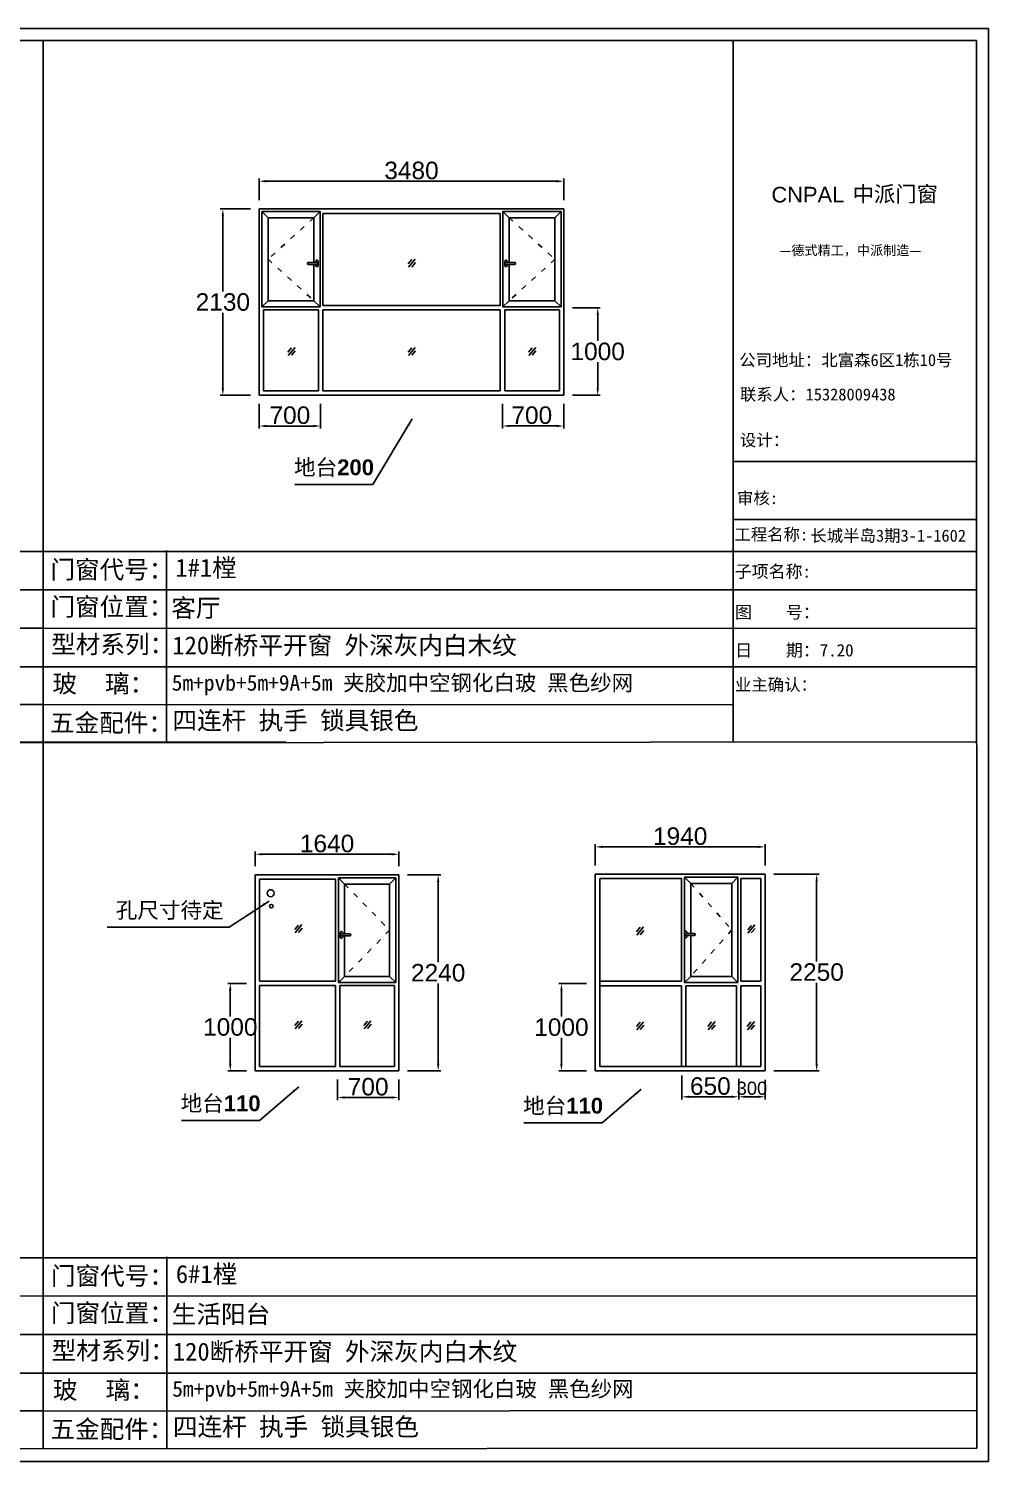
# Model space of a CAD drawing. Header units: inches. Extents: x -138455 to 599497, y -747149 to 13167.
# Drawn here: x 269151 to 280120, y -264352 to -247972 of the extents above; entities that cross this region are included whole.
import ezdxf

# ---------------------------------------------------------------- set-up
doc = ezdxf.new("R2010")
doc.units = ezdxf.units.IN
doc.header["$MEASUREMENT"] = 0
doc.header["$PDMODE"] = 35
doc.header["$PDSIZE"] = -3
doc.linetypes.add('ACAD_ISO03W100', pattern=[30, 12, -18])
doc.layers.add('0 @ 1', color=7, linetype='Continuous')
doc.styles.add('Annotative', font='arialbd.ttf')
doc.styles.add('MtXpl_', font='')
doc.styles.get("Standard").update_dxf_attribs({"font": 'arial.ttf'})
doc.styles.get('MtXpl_').set_extended_font_data('SimSun')
doc.dimstyles.get("Standard").update_dxf_attribs({"dimtxt": 80, "dimasz": 70, "dimexe": 40, "dimexo": 80, "dimgap": 0, "dimtad": 1, "dimtih": 1, "dimtoh": 1, "dimdec": 0, "dimzin": 0, "dimdsep": 46, "dimtxsty": 'Standard', "dimcen": 0.09, "dimadec": 0, "dimazin": 0, "dimtfac": 1, "dimtdec": 0, "dimtofl": 0, "dimtmove": 0, "dimatfit": 3, "dimfxl": 0, "dimtolj": 1, "dimtzin": 0, "dimarcsym": 0})

# ---------------------------------------------------------------- blocks, each defined once
blk = doc.blocks.new('*D929')
at = {"color": 0, "lineweight": -2, "transparency": 16777216}
for p, q in [((271787, -252263), (271787, -252545)), ((272487, -252263), (272487, -252545)), ((271867, -252515), (272407, -252515))]:
    blk.add_line(p, q, dxfattribs=at)
at = {"color": 0, "transparency": 16777216}
for points in [[(271867, -252501), (271867, -252528), (271787, -252515)], [(272407, -252501), (272407, -252528), (272487, -252515)]]:
    blk.add_solid(points, dxfattribs=at)
at = {"layer": 'Defpoints', "color": 0, "transparency": 16777216}
for p in [(271787, -252163), (272487, -252163), (272487, -252515)]:
    blk.add_point(p, dxfattribs=at)
at = {"color": 0, "transparency": 16777216, "insert": (272137, -252392), "char_height": 200, "attachment_point": 5}
blk.add_mtext('\\A1;700', dxfattribs=at)
blk = doc.blocks.new('*D930')
at = {"color": 0, "lineweight": -2, "transparency": 16777216}
for p, q in [((274567, -252263), (274567, -252544)), ((275267, -252263), (275267, -252544)), ((274647, -252514), (275187, -252514))]:
    blk.add_line(p, q, dxfattribs=at)
at = {"color": 0, "transparency": 16777216}
for points in [[(274647, -252501), (274647, -252528), (274567, -252514)], [(275187, -252501), (275187, -252528), (275267, -252514)]]:
    blk.add_solid(points, dxfattribs=at)
at = {"layer": 'Defpoints', "color": 0, "transparency": 16777216}
for p in [(274567, -252163), (275267, -252163), (275267, -252514)]:
    blk.add_point(p, dxfattribs=at)
at = {"color": 0, "transparency": 16777216, "insert": (274902, -252392), "char_height": 200, "attachment_point": 5}
blk.add_mtext('\\A1;700', dxfattribs=at)
blk = doc.blocks.new('*D931')
at = {"color": 0, "lineweight": -2, "transparency": 16777216}
for p, q in [((271687, -250033), (271341, -250033)), ((271371, -250113), (271371, -250976)), ((271371, -252083), (271371, -251220)), ((271687, -252163), (271341, -252163))]:
    blk.add_line(p, q, dxfattribs=at)
at = {"color": 0, "transparency": 16777216}
for points in [[(271357, -250113), (271384, -250113), (271371, -250033)], [(271357, -252083), (271384, -252083), (271371, -252163)]]:
    blk.add_solid(points, dxfattribs=at)
at = {"layer": 'Defpoints', "color": 0, "transparency": 16777216}
for p in [(271371, -250033), (271787, -250033), (271787, -252163)]:
    blk.add_point(p, dxfattribs=at)
at = {"color": 0, "transparency": 16777216, "insert": (271371, -251098), "char_height": 200, "attachment_point": 5}
blk.add_mtext('\\A1;2130', dxfattribs=at)
blk = doc.blocks.new('*D913')
at = {"color": 0, "lineweight": -2, "transparency": 16777216}
for p, q in [((275367, -251163), (275685, -251163)), ((275655, -251243), (275655, -251541)), ((275655, -252083), (275655, -251785)), ((275367, -252163), (275685, -252163))]:
    blk.add_line(p, q, dxfattribs=at)
at = {"color": 0, "transparency": 16777216}
for points in [[(275642, -251243), (275669, -251243), (275655, -251163)], [(275642, -252083), (275669, -252083), (275655, -252163)]]:
    blk.add_solid(points, dxfattribs=at)
at = {"layer": 'Defpoints', "color": 0, "transparency": 16777216}
for p in [(275267, -251163), (275267, -252163), (275655, -252163)]:
    blk.add_point(p, dxfattribs=at)
at = {"color": 0, "transparency": 16777216, "insert": (275655, -251663), "char_height": 200, "attachment_point": 5}
blk.add_mtext('\\A1;1000', dxfattribs=at)
blk = doc.blocks.new('dzcs')
blk.add_lwpolyline([(142096, -3328), (142196, -3328, 0.414214), (142206, -3318), (142206, -3318, 0.414214), (142196, -3308), (142096, -3308, 0.414214), (142086, -3318), (142086, -3318, 0.414214)], format="xyb", close=True)
blk.add_lwpolyline([(142182, -3328), (142182, -3342, 0.414214), (142196, -3355), (142196, -3355, 0.414214), (142209, -3342), (142209, -3294, 0.414214), (142196, -3280), (142196, -3280, 0.414214), (142182, -3294), (142182, -3308)], format="xyb")
blk = doc.blocks.new('123as')
at = {"color": 0}
for p, q in [((90189, 51387), (90252, 51462)), ((90194, 51330), (90312, 51470)), ((90251, 51335), (90314, 51410))]:
    blk.add_line(p, q, dxfattribs=at)
blk = doc.blocks.new('*D917')
at = {"color": 0, "lineweight": -2, "transparency": 16777216}
for p, q in [((277668, -257639), (278188, -257639)), ((278158, -257719), (278158, -258637)), ((278158, -259809), (278158, -258881)), ((277668, -259889), (278188, -259889))]:
    blk.add_line(p, q, dxfattribs=at)
at = {"color": 0, "transparency": 16777216}
for points in [[(278145, -257719), (278171, -257719), (278158, -257639)], [(278145, -259809), (278171, -259809), (278158, -259889)]]:
    blk.add_solid(points, dxfattribs=at)
at = {"layer": 'Defpoints', "color": 0, "transparency": 16777216}
for p in [(277568, -257639), (277568, -259889), (278158, -259889)]:
    blk.add_point(p, dxfattribs=at)
at = {"color": 0, "transparency": 16777216, "insert": (278158, -258759), "char_height": 200, "attachment_point": 5}
blk.add_mtext('\\A1;2250', dxfattribs=at)
blk = doc.blocks.new('*D918')
at = {"color": 0, "lineweight": -2, "transparency": 16777216}
for p, q in [((275628, -257539), (275628, -257297)), ((275708, -257327), (277488, -257327)), ((277568, -257539), (277568, -257297))]:
    blk.add_line(p, q, dxfattribs=at)
at = {"color": 0, "transparency": 16777216}
for points in [[(275708, -257313), (275708, -257340), (275628, -257327)], [(277488, -257313), (277488, -257340), (277568, -257327)]]:
    blk.add_solid(points, dxfattribs=at)
at = {"layer": 'Defpoints', "color": 0, "transparency": 16777216}
for p in [(277568, -257327), (275628, -257639), (277568, -257639)]:
    blk.add_point(p, dxfattribs=at)
at = {"color": 0, "transparency": 16777216, "insert": (276598, -257205), "char_height": 200, "attachment_point": 5}
blk.add_mtext('\\A1;1940', dxfattribs=at)
blk = doc.blocks.new('*D919')
at = {"color": 0, "lineweight": -2, "transparency": 16777216}
for p, q in [((276618, -259939), (276618, -260214)), ((277268, -259979), (277268, -260214)), ((276698, -260184), (277188, -260184))]:
    blk.add_line(p, q, dxfattribs=at)
at = {"color": 0, "transparency": 16777216}
for points in [[(276698, -260171), (276698, -260197), (276618, -260184)], [(277188, -260171), (277188, -260197), (277268, -260184)]]:
    blk.add_solid(points, dxfattribs=at)
at = {"layer": 'Defpoints', "color": 0, "transparency": 16777216}
for p in [(276618, -259839), (277268, -259879), (277268, -260184)]:
    blk.add_point(p, dxfattribs=at)
at = {"color": 0, "transparency": 16777216, "insert": (276943, -260062), "char_height": 200, "attachment_point": 5}
blk.add_mtext('\\A1;650', dxfattribs=at)
blk = doc.blocks.new('*D935')
at = {"color": 0, "lineweight": -2, "transparency": 16777216}
for p, q in [((275528, -258889), (275211, -258889)), ((275241, -258969), (275241, -259267)), ((275241, -259809), (275241, -259511)), ((275528, -259889), (275211, -259889))]:
    blk.add_line(p, q, dxfattribs=at)
at = {"color": 0, "transparency": 16777216}
for points in [[(275228, -258969), (275254, -258969), (275241, -258889)], [(275228, -259809), (275254, -259809), (275241, -259889)]]:
    blk.add_solid(points, dxfattribs=at)
at = {"layer": 'Defpoints', "color": 0, "transparency": 16777216}
for p in [(275628, -258889), (275241, -259889), (275628, -259889)]:
    blk.add_point(p, dxfattribs=at)
at = {"color": 0, "transparency": 16777216, "insert": (275241, -259389), "char_height": 200, "attachment_point": 5}
blk.add_mtext('\\A1;1000', dxfattribs=at)
blk = doc.blocks.new('*D920')
at = {"color": 0, "lineweight": -2, "transparency": 16777216}
for p, q in [((277268, -259989), (277268, -260214)), ((277568, -259989), (277568, -260214)), ((277348, -260184), (277488, -260184))]:
    blk.add_line(p, q, dxfattribs=at)
at = {"color": 0, "transparency": 16777216}
for points in [[(277348, -260171), (277348, -260197), (277268, -260184)], [(277488, -260171), (277488, -260197), (277568, -260184)]]:
    blk.add_solid(points, dxfattribs=at)
at = {"layer": 'Defpoints', "color": 0, "transparency": 16777216}
for p in [(277268, -259889), (277568, -259889), (277568, -260184)]:
    blk.add_point(p, dxfattribs=at)
at = {"color": 0, "transparency": 16777216, "insert": (277418, -260087), "char_height": 200, "attachment_point": 5}
blk.add_mtext('\\A1;{\\H0.75x;300}', dxfattribs=at)
blk = doc.blocks.new('*D925')
at = {"color": 0, "lineweight": -2, "transparency": 16777216}
for p, q in [((273482, -257647), (273862, -257647)), ((273832, -257727), (273832, -258645)), ((273832, -259807), (273832, -258889)), ((273482, -259887), (273862, -259887))]:
    blk.add_line(p, q, dxfattribs=at)
at = {"color": 0, "transparency": 16777216}
for points in [[(273819, -257727), (273846, -257727), (273832, -257647)], [(273819, -259807), (273846, -259807), (273832, -259887)]]:
    blk.add_solid(points, dxfattribs=at)
at = {"layer": 'Defpoints', "color": 0, "transparency": 16777216}
for p in [(273382, -257647), (273382, -259887), (273832, -259887)]:
    blk.add_point(p, dxfattribs=at)
at = {"color": 0, "transparency": 16777216, "insert": (273832, -258767), "char_height": 200, "attachment_point": 5}
blk.add_mtext('\\A1;2240', dxfattribs=at)
blk = doc.blocks.new('*D926')
at = {"color": 0, "lineweight": -2, "transparency": 16777216}
for p, q in [((271742, -257547), (271742, -257381)), ((271822, -257411), (273302, -257411)), ((273382, -257547), (273382, -257381))]:
    blk.add_line(p, q, dxfattribs=at)
at = {"color": 0, "transparency": 16777216}
for points in [[(271822, -257398), (271822, -257425), (271742, -257411)], [(273302, -257398), (273302, -257425), (273382, -257411)]]:
    blk.add_solid(points, dxfattribs=at)
at = {"layer": 'Defpoints', "color": 0, "transparency": 16777216}
for p in [(273382, -257411), (271742, -257647), (273382, -257647)]:
    blk.add_point(p, dxfattribs=at)
at = {"color": 0, "transparency": 16777216, "insert": (272562, -257289), "char_height": 200, "attachment_point": 5}
blk.add_mtext('\\A1;1640', dxfattribs=at)
blk = doc.blocks.new('*D927')
at = {"color": 0, "lineweight": -2, "transparency": 16777216}
for p, q in [((272682, -259987), (272682, -260222)), ((273382, -259987), (273382, -260222)), ((272762, -260192), (273302, -260192))]:
    blk.add_line(p, q, dxfattribs=at)
at = {"color": 0, "transparency": 16777216}
for points in [[(272762, -260179), (272762, -260205), (272682, -260192)], [(273302, -260179), (273302, -260205), (273382, -260192)]]:
    blk.add_solid(points, dxfattribs=at)
at = {"layer": 'Defpoints', "color": 0, "transparency": 16777216}
for p in [(272682, -259887), (273382, -259887), (273382, -260192)]:
    blk.add_point(p, dxfattribs=at)
at = {"color": 0, "transparency": 16777216, "insert": (273032, -260070), "char_height": 200, "attachment_point": 5}
blk.add_mtext('\\A1;700', dxfattribs=at)
blk = doc.blocks.new('*D938')
at = {"color": 0, "lineweight": -2, "transparency": 16777216}
for p, q in [((271642, -258887), (271426, -258887)), ((271456, -258967), (271456, -259265)), ((271456, -259807), (271456, -259509)), ((271642, -259887), (271426, -259887))]:
    blk.add_line(p, q, dxfattribs=at)
at = {"color": 0, "transparency": 16777216}
for points in [[(271442, -258967), (271469, -258967), (271456, -258887)], [(271442, -259807), (271469, -259807), (271456, -259887)]]:
    blk.add_solid(points, dxfattribs=at)
at = {"layer": 'Defpoints', "color": 0, "transparency": 16777216}
for p in [(271742, -258887), (271456, -259887), (271742, -259887)]:
    blk.add_point(p, dxfattribs=at)
at = {"color": 0, "transparency": 16777216, "insert": (271456, -259387), "char_height": 200, "attachment_point": 5}
blk.add_mtext('\\A1;1000', dxfattribs=at)
blk = doc.blocks.new('*D943')
at = {"color": 0, "lineweight": -2, "transparency": 16777216}
for p, q in [((271787, -249933), (271787, -249686)), ((271867, -249716), (275187, -249716)), ((275267, -249933), (275267, -249686))]:
    blk.add_line(p, q, dxfattribs=at)
at = {"color": 0, "transparency": 16777216}
for points in [[(271867, -249703), (271867, -249730), (271787, -249716)], [(275187, -249703), (275187, -249730), (275267, -249716)]]:
    blk.add_solid(points, dxfattribs=at)
at = {"layer": 'Defpoints', "color": 0, "transparency": 16777216}
for p in [(275267, -249716), (271787, -250033), (275267, -250033)]:
    blk.add_point(p, dxfattribs=at)
at = {"color": 0, "transparency": 16777216, "insert": (273527, -249594), "char_height": 200, "attachment_point": 5}
blk.add_mtext('\\A1;3480', dxfattribs=at)

msp = doc.modelspace()

# ---------------------------------------------------------------- linework, layer by layer
for p, q in [((280120.3, -247971.6), (254593.3, -247971.6)), ((280120.3, -264352.2), (280120.3, -247971.6)), ((261209.8, -248108.6), (269315.7, -248108.6)), ((269309.8, -248108.6), (279983.5, -248108.6)), ((269315.6, -256139.4), (269315.7, -248108.6)), ((277202.3, -248108.6), (277202.2, -256128)), ((279983.5, -248108.6), (279989.9, -264202.3)), ((275267.3, -250033.2), (271787.3, -250033.2)), ((271787.3, -250033.2), (271787.3, -252163.2)), ((272482.3, -250063.2), (271817.3, -250063.2)), ((271817.3, -250063.2), (271817.3, -251153.2)), ((271887.3, -250133.2), (271817.3, -250063.2)), ((272412.3, -250133.2), (272482.3, -250063.2)), ((272482.3, -251153.2), (272482.3, -250063.2)), ((272512.3, -250083.2), (272512.3, -251138.2)), ((274542.3, -251138.2), (274542.3, -250083.2)), ((274572.3, -251153.2), (274572.3, -250063.2)), ((275237.3, -250063.2), (274572.3, -250063.2)), ((274642.3, -250133.2), (274572.3, -250063.2)), ((275167.3, -250133.2), (275237.3, -250063.2)), ((275237.3, -251153.2), (275237.3, -250063.2)), ((275267.3, -252163.2), (275267.3, -250033.2)), ((272412.3, -250133.2), (271887.3, -250133.2)), ((271887.3, -250133.2), (271887.3, -251083.2)), ((272412.3, -250646), (272412.3, -250133.2)), ((274642.3, -250646), (274642.3, -250133.2)), ((275167.3, -250133.2), (274642.3, -250133.2)), ((275167.3, -251083.2), (275167.3, -250133.2)), ((272412.3, -251083.2), (272412.3, -250666)), ((274642.3, -251083.2), (274642.3, -250666)), ((271887.3, -251083.2), (271817.3, -251153.2)), ((271887.3, -251083.2), (272412.3, -251083.2)), ((272412.3, -251083.2), (272482.3, -251153.2)), ((274642.3, -251083.2), (274572.3, -251153.2)), ((274642.3, -251083.2), (275167.3, -251083.2)), ((275167.3, -251083.2), (275237.3, -251153.2)), ((271817.3, -251153.2), (272482.3, -251153.2)), ((271837.3, -251188.2), (272462.3, -251188.2)), ((272462.3, -251188.2), (272462.3, -252113.2)), ((272512.3, -251138.2), (274542.3, -251138.2)), ((272512.3, -251188.2), (274542.3, -251188.2)), ((272512.3, -251188.2), (272512.3, -252113.2)), ((274542.3, -252113.2), (274542.3, -251188.2)), ((274572.3, -251153.2), (275237.3, -251153.2)), ((274592.3, -251188.2), (275217.3, -251188.2)), ((274592.3, -252113.2), (274592.3, -251188.2)), ((271787.3, -252163.2), (275267.3, -252163.2)), ((277202.3, -252919.9), (279983.5, -252919.9)), ((277202.2, -253582.1), (279983.4, -253582.1)), ((261208.3, -253950.4), (269315.7, -253950.4)), ((269308.3, -253950.4), (279983.4, -253950.4)), ((270725, -253939.6), (270725.6, -256125.4)), ((261208.6, -254389.2), (269315.6, -254386.8)), ((269308.6, -254389.2), (279983.4, -254386.2)), ((261208.9, -254828.1), (269315.6, -254825.7)), ((269308.8, -254828.1), (279983.4, -254825.1)), ((261209.1, -255267.4), (269315.6, -255267.4)), ((269309.1, -255267.4), (279983.4, -255267.4)), ((261209.4, -255703), (269315.6, -255698.6)), ((269309.4, -255703), (277202.2, -255699.1)), ((255635.5, -256140.7), (272090.9, -256127.4)), ((262102, -256140.8), (279986.5, -256127.5)), ((269315.5, -264214.3), (269315.6, -256139.4)), ((273381.7, -257646.9), (271741.7, -257646.9)), ((271741.7, -257646.9), (271741.7, -259886.9)), ((273381.7, -259886.9), (273381.7, -257646.9)), ((277568.2, -257638.7), (275628.2, -257638.7)), ((275628.2, -257638.7), (275628.2, -259888.7)), ((277568.2, -259888.7), (277568.2, -257638.7)), ((272656.7, -257696.9), (271791.7, -257696.9)), ((271791.7, -257696.9), (271791.7, -258861.9)), ((272656.7, -258861.9), (272656.7, -257696.9)), ((272691.7, -258876.9), (272691.7, -257681.9)), ((273346.7, -257681.9), (272691.7, -257681.9)), ((272761.7, -257751.9), (272691.7, -257681.9)), ((272761.7, -258322.4), (272761.7, -257751.9)), ((273276.7, -257751.9), (272761.7, -257751.9)), ((273276.7, -257751.9), (273346.7, -257681.9)), ((273276.7, -258806.9), (273276.7, -257751.9)), ((273346.7, -258876.9), (273346.7, -257681.9)), ((276613.2, -257688.7), (275678.2, -257688.7)), ((275678.2, -257688.7), (275678.2, -259838.7)), ((276613.2, -258863.7), (276613.2, -257688.7)), ((276648.2, -258878.7), (276648.2, -257673.7)), ((277258.2, -257673.7), (276648.2, -257673.7)), ((276718.2, -258318.2), (276718.2, -257743.7)), ((277188.2, -257743.7), (276718.2, -257743.7)), ((277188.2, -258808.7), (277188.2, -257743.7)), ((277258.2, -258878.7), (277258.2, -257673.7)), ((277293.2, -258863.7), (277293.2, -257688.7)), ((277518.2, -257688.7), (277293.2, -257688.7)), ((277518.2, -258863.7), (277518.2, -257688.7)), ((272761.7, -258806.9), (272761.7, -258342.4)), ((276718.2, -258808.7), (276718.2, -258338.2)), ((272761.7, -258806.9), (272691.7, -258876.9)), ((272761.7, -258806.9), (273276.7, -258806.9)), ((273276.7, -258806.9), (273346.7, -258876.9)), ((276718.2, -258808.7), (277188.2, -258808.7)), ((271791.7, -258861.9), (272656.7, -258861.9)), ((271791.7, -258911.9), (272656.7, -258911.9)), ((271791.7, -258911.9), (271791.7, -259836.9)), ((272656.7, -259836.9), (272656.7, -258911.9)), ((272691.7, -258876.9), (273346.7, -258876.9)), ((272706.7, -258911.9), (273331.7, -258911.9)), ((272706.7, -259836.9), (272706.7, -258911.9)), ((273331.7, -259836.9), (273331.7, -258911.9)), ((275678.2, -258863.7), (276613.2, -258863.7)), ((275678.2, -258913.7), (276613.2, -258913.7)), ((276613.2, -259838.7), (276613.2, -258913.7)), ((276648.2, -258878.7), (277258.2, -258878.7)), ((276663.2, -258913.7), (277243.2, -258913.7)), ((276663.2, -259838.7), (276663.2, -258913.7)), ((277243.2, -259838.7), (277243.2, -258913.7)), ((277293.2, -258863.7), (277518.2, -258863.7)), ((277293.2, -258913.7), (277518.2, -258913.7)), ((277293.2, -259838.7), (277293.2, -258913.7)), ((277518.2, -259838.7), (277518.2, -258913.7)), ((271741.7, -259886.9), (273381.7, -259886.9)), ((271791.7, -259836.9), (272656.7, -259836.9)), ((272706.7, -259836.9), (273331.7, -259836.9)), ((275628.2, -259888.7), (277568.2, -259888.7)), ((275678.2, -259838.7), (277518.2, -259838.7)), ((261208.2, -262025.2), (269315.5, -262025.2)), ((269314.2, -262025.5), (279989, -262025.5)), ((270730.9, -262014.7), (270731.5, -264200.5)), ((261208.5, -262464), (269315.5, -262461.6)), ((269314.4, -262464.3), (279989.2, -262461.3)), ((261208.7, -262903), (269315.5, -262900.5)), ((269314.7, -262903.3), (279989.3, -262900.3)), ((261209, -263342.2), (269315.5, -263342.2)), ((269315, -263342.5), (279989.5, -263342.5)), ((261209.3, -263777.8), (269315.5, -263773.4)), ((269315.3, -263778.1), (279989.7, -263772.7)), ((254743.1, -264221.7), (279989.9, -264202.3)), ((280120.3, -264352.2), (254593.3, -264352.2))]:
    msp.add_line(p, q)
for points in [[(274542.3, -250083.2), (272512.3, -250083.2)], [(271837.3, -251188.2), (271837.3, -252113.2), (272462.3, -252113.2)], [(274592.3, -252113.2), (275217.3, -252113.2), (275217.3, -251188.2)], [(272512.3, -252113.2), (274542.3, -252113.2)], [(276718.2, -257743.7), (276648.2, -257673.7)], [(277188.2, -257743.7), (277258.2, -257673.7)], [(276718.2, -258808.7), (276648.2, -258878.7)], [(277188.2, -258808.7), (277258.2, -258878.7)]]:
    msp.add_lwpolyline(points)
at = {"linetype": 'ACAD_ISO03W100', "ltscale": 5}
for points in [[(272412.3, -250133.2), (271887.3, -250608.2), (272412.3, -251083.2)], [(274642.3, -250133.2), (275167.3, -250608.2), (274642.3, -251083.2)], [(272761.7, -257751.9), (273276.7, -258279.4), (272761.7, -258806.9)], [(276718.2, -257743.7), (277188.2, -258276.2), (276718.2, -258808.7)]]:
    msp.add_lwpolyline(points, dxfattribs=at)
for centre, radius in [((271917.4, -257856.1), 40), ((271925, -258003.9), 20)]:
    msp.add_circle(centre, radius)

# ---------------------------------------------------------------- block references
msp.add_blockref('dzcs', (130251, -247338.2))
at = {"xscale": 0.6684526412304121, "yscale": 0.6684526412304121, "zscale": 0.6684526412304121}
for p in [(213201.2, -285011.9), (211826.8, -286020.7), (213201.2, -286020.7), (214577.5, -286020.7), (211906, -292621.3), (215810.7, -292646.1), (217082.7, -292623.7), (211906, -293719.8), (212694.3, -293719.8), (215810.7, -293730.7), (216627.6, -293728.6), (217077.2, -293728.6)]:
    msp.add_blockref('123as', p, dxfattribs=at)
at = {"xscale": -1}
for p in [(416803.6, -247338.2), (414920.3, -255014.6), (418856.6, -255010.4)]:
    msp.add_blockref('dzcs', p, dxfattribs=at)

# ---------------------------------------------------------------- texts
msp.add_text('CNPAL', height=178.72).set_placement((277641.2, -249958.7))
at = {"style": 'MtXpl_'}
for s, height, p in [('中派门窗', 178.72, (278569.1, -249951.3)), ('—德式精工，中派制造—', 109.979, (277734.6, -250561.1)), ('公司地址：北富森6区1栋10号', 137.473, (277273.8, -251829.3)), ('联系人：15328009438', 137.473, (277281.3, -252222.3)), ('设计：', 137.47, (277281.5, -252744)), ('审核:', 137.47, (277247.7, -253407.5)), ('工程名称:', 137.47, (277217.8, -253823.5)), ('长城半岛3期3-1-1602', 137.473, (278085.7, -253837.1)), ('子项名称:', 142.06, (277221.3, -254248.3)), ('图    号：', 142.06, (277225.3, -254714.2)), ('日    期：7.20', 142.058, (277225.8, -255149.4)), ('业主确认：', 137.47, (277223.7, -255541.2))]:
    msp.add_text(s, height=height, dxfattribs=at).set_placement(p)
at = {"layer": '0 @ 1', "style": 'Annotative'}
for s, p in [('门窗代号：', (269399.8, -254259.2)), ('门窗位置：', (269399.8, -254684)), ('型材系列：', (269408.5, -255113.2)), ('玻    璃：', (269422.9, -255563.2)), ('五金配件：', (269394.8, -256011.5)), ('门窗代号：', (269405.7, -262334.4)), ('门窗位置：', (269405.7, -262759.2)), ('型材系列：', (269414.4, -263188.3)), ('玻    璃：', (269428.8, -263638.3)), ('五金配件：', (269400.6, -264086.6))]:
    msp.add_text(s, height=206.21, dxfattribs=at).set_placement(p)
at = {"layer": '0 @ 1', "attachment_point": 1, "style": 'Annotative'}
for s, width, insert, char_height in [('{\\fSimSun|b1|i0|c134|p2;地台}200', 951.731, (272184.6, -252896.8), 180.693), ('{\\fSimSun|b1|i0|c134|p2;1#1樘}', 4396.385, (270827.7, -254032), 206.21), ('{\\fSimSun|b1|i0|c134|p2;客厅    }', 4396.385, (270781.7, -254491.4), 206.21), ('{\\fSimSun|b1|i0|c134|p2;120断桥平开窗 外深灰内白木纹}', 4396.385, (270793.5, -254919.5), 206.21), ('{\\fSimSun|b1|i0|c134|p2;5m+pvb+5m+9A+5m 夹胶加中空钢化白玻 黑色纱网}', 6587.2, (270786.5, -255360.5), 180), ('{\\fSimSun|b1|i0|c134|p2;四连杆 执手 锁具银色}', 5156.596, (270795, -255778.1), 206.21), ('{\\fSimSun|b1|i0|c134|p2;孔尺寸待定}', 1754.5, (270146.8, -257960.1), 180.693), ('{\\fSimSun|b1|i0|c134|p2;地台}110', 951.731, (270888.3, -260168.4), 180.693), ('{\\fSimSun|b1|i0|c134|p2;地台}110', 951.731, (274802.8, -260195.7), 180.693), ('{\\fSimSun|b1|i0|c134|p2;6#1樘}', 4396.385, (270833.6, -262107.1), 206.21), ('{\\fSimSun|b1|i0|c134|p2;生活阳台}', 4396.385, (270787.5, -262566.5), 206.21), ('{\\fSimSun|b1|i0|c134|p2;120断桥平开窗 外深灰内白木纹}', 4396.385, (270799.4, -262994.6), 206.21), ('{\\fSimSun|b1|i0|c134|p2;5m+pvb+5m+9A+5m 夹胶加中空钢化白玻 黑色纱网}', 6587.2, (270792.3, -263433.1), 180), ('{\\fSimSun|b1|i0|c134|p2;四连杆 执手 锁具银色}', 5156.596, (270800.8, -263853.2), 206.21)]:
    msp.add_mtext_dynamic_manual_height_columns(s, width=width, gutter_width=903.5, heights=[0], dxfattribs=dict(at, insert=insert, char_height=char_height))

# ---------------------------------------------------------------- dimensions: what is measured, and where the dimension line sits
for base, p1, p2, picture, middle in [((275267.3, -249716.3), (271787.3, -250033.2), (275267.3, -250033.2), '*D943', (273527.3, -249594.1)), ((273381.7, -257411.4), (271741.7, -257646.9), (273381.7, -257646.9), '*D926', (272561.7, -257289.3)), ((273381.7, -260192.1), (272681.7, -259886.9), (273381.7, -259886.9), '*D927', (273031.7, -260070)), ((277268.2, -260183.9), (276618.2, -259838.7), (277268.2, -259878.7), '*D919', (276943.2, -260061.8))]:
    dim = msp.add_linear_dim(base=base, p1=p1, p2=p2, dimstyle='Standard', override={"dimtxt": 200, "dimasz": 80, "dimexe": 30, "dimexo": 100, "dimgap": 20})
    dim.commit()
    dim.dimension.update_dxf_attribs({"geometry": picture, "text_midpoint": middle})
for base, p1, p2, picture, middle in [((271370.5, -250033.2), (271787.3, -252163.2), (271787.3, -250033.2), '*D931', (271370.5, -251098.2)), ((275655.2, -252163.2), (275267.3, -251163.2), (275267.3, -252163.2), '*D913', (275655.2, -251663.2)), ((278158, -259888.7), (277568.2, -257638.7), (277568.2, -259888.7), '*D917', (278158, -258758.7)), ((275241, -259888.7), (275628.2, -258888.7), (275628.2, -259888.7), '*D935', (275241, -259388.7))]:
    dim = msp.add_linear_dim(base=base, p1=p1, p2=p2, angle=90, dimstyle='Standard', override={"dimtxt": 200, "dimasz": 80, "dimexe": 30, "dimexo": 100, "dimgap": 20})
    dim.commit()
    dim.dimension.update_dxf_attribs({"geometry": picture, "text_midpoint": middle, "dimtype": 160})
for base, p1, p2, picture, middle in [((272487.3, -252514.6), (271787.3, -252163.2), (272487.3, -252163.2), '*D929', (272137.3, -252514.6)), ((275267.3, -252514.4), (274567.3, -252163.2), (275267.3, -252163.2), '*D930', (274902.2, -252514.4)), ((277568.2, -257326.7), (275628.2, -257638.7), (277568.2, -257638.7), '*D918', (276598.2, -257326.7))]:
    dim = msp.add_linear_dim(base=base, p1=p1, p2=p2, dimstyle='Standard', override={"dimtxt": 200, "dimasz": 80, "dimexe": 30, "dimexo": 100, "dimgap": 20})
    dim.commit()
    dim.dimension.update_dxf_attribs({"geometry": picture, "text_midpoint": middle, "dimtype": 160})
for base, p1, p2, picture, middle in [((273832.5, -259886.9), (273381.7, -257646.9), (273381.7, -259886.9), '*D925', (273832.5, -258766.9)), ((271455.7, -259886.9), (271741.7, -258886.9), (271741.7, -259886.9), '*D938', (271455.7, -259386.9))]:
    dim = msp.add_linear_dim(base=base, p1=p1, p2=p2, angle=90, dimstyle='Standard', override={"dimtxt": 200, "dimasz": 80, "dimexe": 30, "dimexo": 100, "dimgap": 20})
    dim.commit()
    dim.dimension.update_dxf_attribs({"geometry": picture, "text_midpoint": middle})
dim = msp.add_linear_dim(base=(277568.2, -260183.9), p1=(277268.2, -259888.7), p2=(277568.2, -259888.7), text='{\\H0.75x;<>}', dimstyle='Standard', override={"dimtxt": 200, "dimasz": 80, "dimexe": 30, "dimexo": 100, "dimgap": 20})
dim.commit()
dim.dimension.update_dxf_attribs({"geometry": '*D920', "text_midpoint": (277418.2, -260183.9), "dimtype": 160})

# ---------------------------------------------------------------- leaders
for points, override in [([(273535.4, -252433.2), (273087, -253182.3), (272193, -253182.3)], {"dimtxt": 150, "dimasz": 80}), ([(271899.5, -257945.9), (271441.5, -258244.3), (270050.5, -258244.3)], {"dimtxt": 200, "dimasz": 80, "dimexe": 30, "dimexo": 100, "dimgap": 20}), ([(272239, -260069.9), (271790.6, -260453.9), (270896.7, -260453.9)], {"dimtxt": 200, "dimasz": 80, "dimexe": 30, "dimexo": 100, "dimgap": 20}), ([(276153.6, -260097.2), (275705.2, -260481.2), (274811.2, -260481.2)], {"dimtxt": 200, "dimasz": 80, "dimexe": 30, "dimexo": 100, "dimgap": 20})]:
    msp.add_leader(points, dimstyle='Standard', override=override)

doc.saveas('drawing.dxf')
